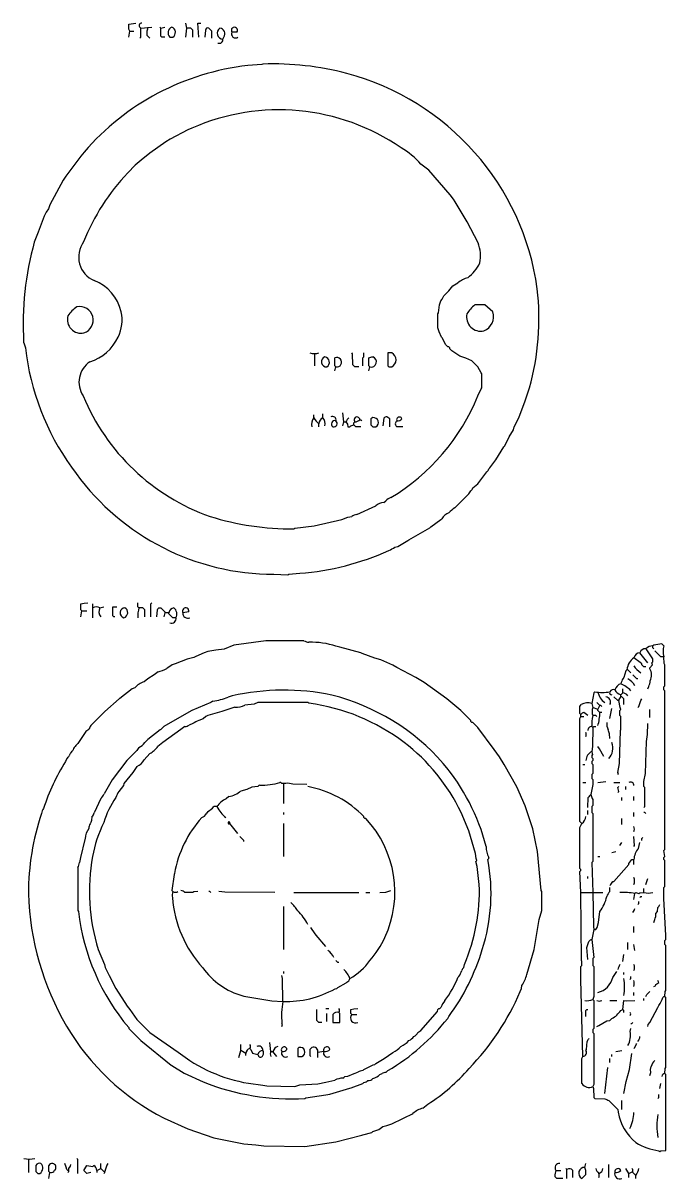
# Model space of a CAD drawing. Extents: x 107 to 1483, y 145 to 1950.
# Drawn here: x 139 to 782, y 145 to 1302 of the extents above; entities that cross this region are included whole.
import ezdxf

# ---------------------------------------------------------------- set-up
doc = ezdxf.new("R2010")
doc.units = 0
doc.layers.get('0').update_dxf_attribs({"linetype": 'CONTINUOUS'})

msp = doc.modelspace()

# ---------------------------------------------------------------- linework, layer by layer
at = {"color": 7, "linetype": 'CONTINUOUS'}
for points in [[(245, 1288), (246, 1294), (245, 1296), (245, 1301), (252, 1302)], [(256, 1287), (257, 1288), (257, 1297)], [(257, 1297), (268, 1298)], [(281, 1288), (278, 1288), (277, 1289), (277, 1297), (276, 1298)], [(277, 1297), (281, 1298)], [(302, 1288), (303, 1297), (302, 1302)], [(309, 1288), (309, 1295), (307, 1297), (303, 1297)], [(315, 1288), (314, 1302), (317, 1302)], [(328, 1287), (328, 1294), (325, 1297)], [(246, 1294), (250, 1294)], [(266, 1287), (263, 1290)], [(286, 1288), (289, 1288)], [(321.430769, 1294.946154), (321, 1288)], [(339, 1286), (339.8, 1288.1)], [(353, 1293), (348, 1293)], [(379, 1261), (377.969027, 1260.464602), (364.030973, 1259.535398)], [(308, 1197), (303.9, 1195.2), (286.1, 1185.8), (281.9, 1183.2), (266, 1172), (257.1, 1164.8), (251.2, 1159.9), (243.8, 1152.1)], [(200.2, 1172.9), (197, 1169), (182, 1149), (179.2, 1144.9), (165.8, 1120.1), (164.647059, 1116.088235), (162.3, 1112.9), (160.3, 1108.9), (154.3, 1092.9), (150.384615, 1082.923077)], [(594.2, 1082.1), (583.441176, 1103.264706), (571.230769, 1123.153846), (569.756098, 1125.804878), (566.243902, 1130.195122), (545, 1155), (537, 1161)], [(594, 929), (597.2, 935.9), (598, 937), (598, 951), (597.2, 952.1), (594, 958), (588, 964), (581.9, 966.8), (575.9, 968.8), (568, 974), (566, 976), (566, 977), (565, 978), (564, 978), (562, 980), (558.230769, 987.153846), (557.769231, 987.846154), (555.352941, 993.088235), (554, 997), (554, 1011), (554.560976, 1012.04878), (555.439024, 1019.95122), (557, 1024), (558.2, 1025.9), (560, 1029), (565, 1034), (569, 1039), (574, 1042)], [(609, 1013), (601, 1020), (591, 1020)], [(139.7, 982.9), (140.3, 981.1), (141.560976, 976.95122), (142.439024, 969.04878)], [(475, 958), (471, 958), (469, 960), (468.544828, 970.962069), (468, 972)], [(479, 959), (479, 967), (480, 968), (480, 972)], [(508, 972), (504, 972), (504, 959), (505, 958), (508, 958)], [(431, 959), (431, 971)], [(451, 954), (452, 958), (451, 959), (451, 967)], [(485, 954), (486, 958), (485, 959), (485, 967), (488, 968), (489, 968)], [(605, 856), (606, 857), (612, 865), (620, 878), (621, 879), (625.2, 887.9), (629.647059, 895.088235), (630.352941, 897.911765), (635, 907), (641.2, 923.9), (645.615385, 937.076923)], [(430, 907), (430, 910)], [(439, 907), (439, 911)], [(459, 899), (460, 903), (459, 912)], [(460, 903), (462, 903)], [(462, 903), (463.482759, 900.793103), (464, 898), (466, 898), (467, 899), (470, 900)], [(477, 898), (472, 898), (470, 900), (470, 902), (471, 903)], [(476, 905), (477, 905), (478, 904)], [(488.9, 907.2), (487, 906), (487, 900), (489, 898), (492, 898)], [(499.941176, 906.764706), (499, 899)], [(506, 898), (506, 906), (504.1, 907.2), (503, 908)], [(435, 898), (435, 901)], [(519, 898), (513, 898)], [(589, 837), (594, 841), (600, 849), (603, 853)], [(571, 817), (574, 820), (584.8, 831.1), (587, 834)], [(499.911765, 822.352941), (502, 824)], [(472.911765, 810.352941), (492, 819)], [(410, 796), (411.053846, 796.569231), (430.1, 798.8), (457.9, 805.2), (464.076923, 807.615385), (467.923077, 808.384615)], [(511.088235, 777.647059), (513.911765, 778.352941), (523.9, 784.2), (525.1, 784.8), (546, 797), (547, 798), (556.9, 805.2), (558, 806)], [(390.030973, 750.464602), (404, 750)], [(404, 750), (405.037931, 750.544828), (415.962069, 751.455172)], [(197, 708), (198, 714), (197, 715), (197, 721), (200.076923, 721.615385), (204, 722)], [(209, 707), (209, 717), (209, 721)], [(216, 717), (220, 718)], [(231, 708), (230, 708), (229, 709), (229, 718), (233, 718)], [(255, 717), (254, 718), (254, 722)], [(267, 708), (267, 721), (268, 722)], [(198, 714), (203, 714)], [(261, 708), (261, 715), (259, 717), (255, 717)], [(273, 708), (273.430769, 714.946154), (274, 716), (275, 717), (277, 717), (281, 713), (281, 712), (280, 708)], [(292, 707), (289, 707), (285, 711), (285, 712), (281, 712)], [(305, 713), (299, 712)], [(420, 684), (382, 684), (350.04878, 679.560976), (340.1, 675.7), (332.053846, 674.569231), (323.9, 673.2), (320.1, 671.7), (311.9, 668.2), (309.9, 667.2), (305.911765, 666.352941), (303.088235, 665.647059), (291.1, 660.8), (288.1, 659.7), (284, 657), (282.9, 656.2)], [(642.8, 350.1), (650.3, 374.9), (655.384615, 404.923077), (658, 414), (658, 433), (657.42, 434.06), (653.560976, 472.95122), (648.8, 495.9), (641.4, 518.8), (632.8, 537.9), (620.441176, 560.264706), (615.756098, 567.804878), (610.230769, 575.153846), (594, 597), (589, 602), (588, 602), (587, 603), (587, 604), (577, 614), (562.82, 625.76), (540.153846, 642.230769), (532.1, 647.2), (513.1, 657.2), (508.8, 659.6), (496.9, 664.8), (491.076923, 666.384615), (478.1, 671.2), (476.9, 671.7), (455.923077, 677.615385), (452.076923, 678.384615)], [(764, 662), (756, 672)], [(766, 656), (766, 657), (768.5, 660), (768, 662), (769, 663), (769, 666), (762.8, 674.9), (762, 676)], [(780, 679), (778, 681), (770.067568, 679.594595), (769, 679)], [(770, 676), (769, 677), (769, 679)], [(780, 668), (777, 668), (771, 674)], [(762, 658), (760, 658), (758, 660), (758, 661), (756.195122, 662.243902), (750, 667)], [(776, 173), (777.067568, 173.594595), (782, 174), (782, 250), (781, 251), (781.405405, 255.932432), (782, 257), (782, 327), (781, 328), (781.405405, 332.932432), (782, 334), (782, 379), (781, 380), (781, 384), (782, 385), (782, 389), (780, 426), (780, 437), (781, 438), (781, 464), (780, 465), (780, 467), (781, 468), (780, 474), (781, 475), (781, 617), (781, 634), (780, 635), (780, 638), (781, 639), (781, 660), (780.430769, 661.053846), (780, 668)], [(274.1, 652.7), (270.1, 649.8), (264, 646), (260.1, 642.8)], [(743, 655), (742, 654), (739.8, 647.1), (739, 646)], [(747, 652), (744, 655), (743, 655)], [(754, 646), (753, 646), (749, 650)], [(251, 637), (248.1, 635.7), (235.9, 626.2), (235.1, 625.8), (221, 613), (207, 599)], [(764, 636), (764.8, 638.1)], [(348.1, 628.7), (344.088235, 627.647059)], [(711, 633), (710, 632), (708, 621), (709, 617)], [(735, 624), (734, 624), (730, 628)], [(737, 628), (737, 630), (739, 632), (739, 636)], [(740, 620), (740, 626), (738, 628), (737, 628)], [(754, 617), (755, 618), (757, 624), (758, 626)], [(329.06, 623.58), (326.9, 622.2), (307.9, 614.2), (307.1, 613.8), (280, 598), (277, 595), (276.1, 594.8), (264, 585), (261, 582)], [(351.04878, 617.560976), (337.9, 613.2), (323.9, 609.2), (322, 608), (319.1, 605.8), (314.9, 604.3)], [(425.06, 621.42), (424, 622), (374, 622), (370.088235, 620.647059), (361.04878, 619.560976)], [(698, 241), (698, 266), (699, 268), (697, 345), (697, 358), (698, 359), (698, 363), (697.49265, 364.00714), (697, 432), (696, 453), (697, 454), (697, 455), (696, 456), (696, 497), (697.3, 499.9), (698, 501), (696, 503), (696, 606), (697, 608), (697, 610), (696, 611), (696, 618), (697.344828, 620.137931)], [(718, 612), (716, 612), (714, 614), (714, 615), (709, 617)], [(718, 618), (717, 619), (716, 619), (713, 622)], [(714, 615), (716, 619)], [(726, 606), (728, 616)], [(734, 550), (734.5, 551), (734, 552), (735.515125, 561.014261), (736.484875, 593.985739), (737, 595), (737, 608), (736, 609), (736, 614), (737, 615), (736.405405, 617.067568), (735, 624)], [(766, 607), (766, 615)], [(697, 608), (700, 608)], [(704, 609), (700, 612)], [(713, 608), (712, 609), (709, 609)], [(205, 595), (202, 593), (193.8, 581.1), (192, 579)], [(301, 598), (297, 595), (279, 582), (274, 578)], [(309, 601), (305.088235, 599.647059)], [(708, 598), (709, 597), (708.526185, 578.023691), (708, 573), (708.3, 571.1), (708.5, 570), (708, 569), (708, 567), (709, 566), (709, 564), (708, 563), (708, 561), (709, 560), (709, 551), (708, 550), (708, 546), (709, 545), (709, 540), (707, 530), (708.352941, 526.088235), (709, 525), (709, 519), (708, 518), (708, 512), (709, 511), (709, 463), (708, 462), (709, 432), (709.485318, 398.013866), (710, 395), (708, 385), (710, 367), (709, 366), (709, 359), (710, 358), (710, 328), (709, 325), (710, 324), (710, 296), (709, 295), (709, 292), (710, 291), (710, 240), (709, 238), (709.554455, 235.955446), (710, 227), (711, 226), (720.959016, 225.54918), (722.9, 224.8), (724.1, 224.2), (725, 224), (734, 215), (734.352941, 212.088235)], [(709, 597), (710, 598), (712, 598)], [(726, 586), (725.594595, 590.932432), (724.7, 593.9), (724.2, 595.1)], [(760, 517), (761, 518), (761, 537), (760, 538), (760, 543), (761.515596, 551.014679), (762.484404, 582.985321), (763.544828, 590.037931), (764, 601)], [(255, 577), (252.8, 574.1), (245, 566), (243, 564), (228.3, 544.9), (220.2, 530.9)], [(266, 571), (260.2, 564.9)], [(720, 568), (715.769231, 575.846154), (714, 578)], [(183, 566), (181.7, 563.1)], [(253, 558), (249, 552), (240, 541), (239.7, 539.1), (235, 533)], [(699, 560), (701, 560)], [(376.035294, 539.541176), (375, 539), (374, 538), (368.06, 537.58), (363, 535), (357.067568, 533.594595)], [(423, 540), (409.030973, 540.464602), (404.076923, 541.384615), (402, 541), (398, 541), (397, 542), (396, 542)], [(400, 521), (400, 541)], [(699, 542), (702, 542)], [(714, 542), (722, 543)], [(730, 542), (736, 542)], [(734, 532), (735, 533), (734, 537), (735, 538)], [(742, 535), (742, 538)], [(217, 526), (210.3, 511.9)], [(345, 528), (342.1, 525.8)], [(704, 517), (704.45082, 526.959016)], [(738, 524), (738, 527)], [(750, 524), (750, 528)], [(324, 513), (322.2, 510.9)], [(333, 518), (330, 518)], [(400, 510), (400, 512)], [(595.439024, 440.04878), (593.352941, 458.088235), (592, 463), (593, 464), (592.405405, 466.067568), (591.594595, 470.932432), (584.8, 493.9), (577.2, 512.1)], [(704, 510), (704, 514)], [(750, 508), (750, 512)], [(762, 511), (761, 512), (760, 512)], [(208, 508), (207.615385, 504.076923), (206.8, 502.1), (206.2, 500.9)], [(346, 501), (346, 502), (345, 503)], [(354, 491), (346, 501)], [(400, 468), (400, 501)], [(482, 506), (481, 506), (480, 507), (480, 508)], [(738, 500), (738, 506)], [(201.2, 485.9), (200.8, 485.1), (196.405405, 466.932432), (195.594595, 462.067568)], [(360, 483), (360, 484), (356, 488)], [(750, 478), (750.5, 479), (750, 488)], [(758, 484), (758, 486), (759, 487)], [(736, 479), (738, 482)], [(754.647059, 476.088235), (756, 482)], [(604, 465), (605, 466), (605, 467)], [(714, 468), (716, 468)], [(726, 439), (727, 440), (729, 443), (729.9, 443.2), (745, 460), (745, 461), (748, 465), (750, 465)], [(728, 472), (732, 473)], [(750, 460), (750, 465)], [(194, 457), (194, 414), (194.615385, 412.923077)], [(290.58, 451.06), (290.384615, 449.923077), (288, 434), (289, 433)], [(704, 446), (704, 448)], [(762, 440), (764, 446)], [(314, 433), (310.076923, 432.615385), (309, 432), (301, 432)], [(327, 432), (326, 433), (325, 433)], [(391, 432), (341.009608, 432.490008), (335, 433)], [(410, 432), (475, 432)], [(482, 432), (486, 432)], [(496, 432), (501.94, 432.42), (507, 434)], [(697, 432), (709, 432), (719, 432)], [(726, 433), (726, 437)], [(750, 425), (751, 431)], [(751, 431), (752, 432), (755, 431), (756.076923, 431.615385), (760, 432)], [(756, 427), (757, 428), (758, 428)], [(760, 432), (760, 436)], [(400, 375), (400, 418)], [(754, 420), (755, 421), (755, 423)], [(772, 411), (773.615385, 413.076923), (774, 417), (775, 418), (776, 420)], [(710, 395), (712, 395), (713.2, 396.9), (714.58, 402.06), (716, 413)], [(770, 402), (770.8, 405.1)], [(442, 378), (432.247059, 389.211765), (428.230769, 395.153846), (427, 397)], [(750, 392), (750, 398)], [(704, 365), (703, 377), (704.352941, 380.911765), (705, 383)], [(744, 375), (744, 382)], [(214.384615, 375.076923), (220.647059, 359.911765), (221.352941, 357.088235), (225.2, 349.1), (231.8, 335.9), (243.24, 318.18), (245.76, 314.82), (253, 305), (266, 292), (294.153846, 272.230769), (305.846154, 263.769231)], [(751, 374), (750, 380)], [(455, 362), (454, 362), (452, 364)], [(580, 357), (580.7, 360.1)], [(739, 363), (740, 370)], [(399, 323), (398.521664, 345.980069), (398, 349)], [(400, 351), (400, 353)], [(574, 347), (575, 348)], [(729, 347), (733, 353)], [(740, 350), (740, 352)], [(746, 345), (747, 346), (747, 348)], [(451.1, 335.7), (453, 336), (454, 337), (462.1, 341.8), (462.9, 342.2)], [(636.3, 332.9), (637.647059, 336.088235), (638, 339)], [(770, 338), (771.5, 338.5), (772, 340), (775, 342), (774, 344)], [(358.911765, 328.647059), (360.067568, 328.405405), (387.95122, 323.560976), (399, 323)], [(726, 324), (733, 324)], [(740, 312), (740, 314), (739, 315), (740, 324), (743, 323.5), (751, 324)], [(750, 329), (750, 332)], [(760, 324), (760, 326)], [(762, 328), (763, 330), (765, 332), (766, 333)], [(779, 327), (780, 328), (781, 328)], [(438, 302), (435, 302), (433, 304), (433, 315)], [(442, 316), (445, 316)], [(468, 310), (467, 311), (467, 315), (470.076923, 315.615385), (474, 316)], [(534, 292), (537, 294), (553.7, 313.1), (554, 315), (555, 316), (556, 316), (557, 317)], [(702, 308), (702, 314), (703, 315), (704, 315)], [(737, 314), (739, 315)], [(764, 298), (764.3, 299.9), (766, 302), (773.8, 317.1), (775, 319)], [(398, 298), (398.2, 298.9), (398.5, 300), (398, 301)], [(443, 303), (443, 311)], [(449, 310), (449, 302), (456, 302), (456, 311), (455, 312)], [(468, 310), (473, 310)], [(563.8, 306.1), (565, 308)], [(713, 298), (715, 299), (723.088235, 303.647059), (726, 304), (728.1, 305.8)], [(747, 301), (748, 301), (749, 302)], [(244.754098, 296.795082), (245, 296), (257, 284), (287.204918, 259.245902), (287.9, 258.8), (300.1, 251.3), (319.206897, 242.517241)], [(746.45082, 292.959016), (747, 296)], [(355, 267), (357, 274), (357, 280)], [(387, 273), (386, 282)], [(702, 274), (702.560976, 275.04878), (703.439024, 282.95122)], [(750, 276), (751, 277), (752.3, 279.9), (753, 281)], [(362, 271), (357, 274)], [(362, 269), (362, 271)], [(366, 276), (366.8, 274.9), (368.6, 271.2), (374, 270)], [(387, 273), (389, 273)], [(393, 268), (389, 273)], [(415, 277), (414, 276), (414, 268), (418, 268)], [(428, 277), (427, 276), (426, 275), (426, 269), (427, 268)], [(440, 273), (434, 272)], [(434, 267), (434, 272)], [(479, 254), (480, 255), (489.1, 259.7), (491, 260), (492, 261), (500.1, 265.8), (509.1, 271.8)], [(728, 268), (728, 270)], [(732, 273), (738, 274)], [(740, 231), (742.384615, 242.923077), (745.58, 255.06), (748, 271)], [(721, 231), (724, 257)], [(726, 262), (726, 266)], [(766, 249), (767, 252), (766.5, 255), (767.3, 257.9)], [(411, 238), (416.024862, 239.527624), (433.975138, 240.472376), (441.9, 242.3), (450.923077, 244.384615)], [(458.932432, 246.405405), (460, 247), (461, 248), (463.911765, 248.352941), (470.1, 250.8), (473.9, 252.3)], [(496, 250), (498.1, 250.8)], [(502, 252), (504.1, 253.8)], [(379.076923, 239.384615), (382.923077, 238.615385), (411, 238)], [(421, 226), (422.076923, 226.615385), (442.076923, 229.615385), (445.923077, 230.384615), (465.911765, 236.352941), (467.1, 236.7), (479, 241), (480, 242)], [(776, 236), (777, 241)], [(538.9, 216.2), (543.9, 220.2)], [(738, 215), (738, 224)], [(774, 226), (775, 227), (775, 230)], [(421, 178), (451.94, 182.42), (477.9, 189.2), (479.088235, 189.647059), (488, 192), (489, 193), (495, 195), (499, 198), (503.1, 198.8), (508.1, 200.7), (519.1, 205.8), (521, 207), (527.9, 210.2), (529, 211)], [(280.1, 206.3), (303.9, 195.7), (330.06, 186.42), (344.94, 183.58), (360.035294, 180.458824), (371.964706, 179.541176), (380.011615, 178.487819), (421, 178)], [(774.946154, 173.569231), (776, 173)], [(145, 152), (145, 165)], [(194, 151), (194, 165), (193, 166)], [(152, 159), (152, 153), (154, 151), (156, 151)], [(165, 146), (166, 152), (165, 153), (165, 159)], [(185, 154), (184, 154), (183, 155), (182.352941, 157.088235), (181, 161)], [(184, 152), (185, 153), (185, 154), (185, 156), (186.7, 158.1), (187, 160)], [(207, 152), (203, 151), (200, 154), (203, 159), (209, 158), (210, 159)], [(213, 154), (217, 156)], [(213, 154), (213, 152)], [(221, 153), (220, 153), (217, 156), (217, 161)], [(220, 151), (221, 152), (221, 153)], [(672, 154), (677, 154)], [(683, 155), (682, 156)], [(683, 146), (683, 155)], [(689, 147), (689, 154)], [(698, 146), (701, 149), (702, 150), (702, 154), (701, 157), (702, 161)], [(725, 147), (725, 160)], [(745, 147), (745, 151), (742, 156)], [(745, 151), (749, 153)], [(752, 149), (749, 152), (749, 153), (749, 155), (748, 156)], [(679, 146), (673, 146), (671, 148)], [(752, 146), (752, 149)]]:
    msp.add_lwpolyline(points, dxfattribs=at)
for centre, radius, start, end in [((257.888889, 1299.422222), 2.580171, 87.531882, -110.151747), ((281.309524, 1291.77381), 18.395246, -199.783526, -174.466507), ((290.147163, 1292.370567), 6.025016, -249.122282, -133.497583), ((285.755892, 1292.725589), 5.731966, -55.530478, 66.951664), ((324.103116, 1294.430353), 2.72167, 70.759472, -190.924555), ((339.289683, 1291.988095), 5.995098, -236.720158, -92.769605), ((335.344336, 1291.458818), 5.579838, -37.010119, 83.251816), ((350.5, 1294.799603), 3.080353, -35.747897, -144.252103), ((335.312067, 1285.484916), 3.723729, -110.631301, 7.950917), ((351.534089, 1291.140907), 3.993246, -207.746437, -51.864706), ((389.538864, 975.844298), 285.350385, 75.095714, -267.88341), ((392.26166, 1007.926918), 253.187281, -263.598139, -220.661225), ((396.126322, 1000.648491), 259.686355, 7.841189, 75.092641), ((394.843973, 999.25998), 215.969885, 55.496994, -246.289755), ((471.870849, 1101.728154), 88.06224, 42.304272, 59.035103), ((400.132075, 1003.590587), 215.626444, -223.530032, -201.637736), ((447.575733, 1000.594463), 308.383788, -195.483927, -176.710673), ((220.488997, 1067.878494), 25.765804, -216.211233, -113.778926), ((560.607864, 1068.961152), 36.070222, -11.127264, 21.361894), ((556.742802, 1081.749128), 43.944916, -51.83103, -26.705608), ((195.167508, 1003.960399), 43.01468, 12.26751, 69.686982), ((590.977443, 1021.7016), 26.4624, -254.487251, -230.091121), ((398.165199, 1006.300944), 256.9505, -15.628927, 6.654509), ((205.940476, 996.059524), 25.472346, -239.467928, -210.532072), ((195.805785, 1004.813096), 13.482094, -71.874757, -257.988267), ((608.062981, 996.77735), 28.8173, -233.693192, -209.573887), ((197.0416, 1005.245036), 13.571407, -196.062277, -77.409133), ((199.766455, 1004.640964), 38.37741, -25.8629, 12.733531), ((596.975806, 1007.975806), 14.299262, -192.20986, -77.79014), ((594.025899, 1008.461416), 15.646803, -67.554176, 16.861825), ((191.353787, 1008.178226), 47.492986, -72.037957, -25.275617), ((430.5, 986.3125), 15.003255, -107.453694, -72.546306), ((504.125, 965), 8.000977, -61.032339, 61.032339), ((398.317167, 1007.654362), 258.774062, -171.420217, -142.787227), ((219.334836, 942.69316), 24.293736, -236.708407, -145.976456), ((442.607738, 963.121548), 5.136547, -251.759895, -85.62024), ((439.973856, 962.594771), 5.50177, -56.630861, 79.250726), ((452.951904, 962.661323), 4.757526, -101.541864, -245.777753), ((487.300865, 963.059741), 5.224292, -104.418528, 71.02004), ((398.098021, 1011.069539), 215.12654, -157.602539, -109.556256), ((398.053033, 1008.490725), 211.456826, -59.019391, -22.081149), ((438.480317, 900.393263), 10.750105, -217.920987, -167.136628), ((448.590783, 917.408986), 21.306436, -150.75552, -129.633337), ((441.757697, 900.828202), 6.75988, -245.923843, -181.456292), ((431.223786, 900.805947), 9.94162, -10.466183, 38.53867), ((448.633333, 904.916667), 3.489229, -15.231115, -242.088501), ((450.82619, 900.836905), 3.37387, 69.640351, -122.770453), ((449.777778, 901.361111), 3.449928, -103.029195, 49.899092), ((470.008772, 900.118421), 8.5114, -233.95092, -199.788876), ((473.088659, 905.028353), 2.911479, -0.557981, -135.8392), ((470.562363, 911.344093), 8.355562, -86.997659, -49.399522), ((489.590053, 902.310235), 4.938216, -60.789483, -261.967358), ((503.242424, 902.994949), 5.010918, -267.226993, -228.790747), ((515, 901), 3.605551, -236.309932, -123.690068), ((515.436355, 905.159112), 2.69803, 18.159749, -154.55693), ((513.850242, 909.124396), 5.194453, -99.420711, -36.97647), ((600.0625, 857.125), 5.064043, -54.544526, -12.835609), ((390.513807, 996.043235), 245.579108, -143.843652, -90.11265), ((584.0625, 838.125), 5.064043, -54.544526, -12.835609), ((500.372548, 810.254688), 12.107025, -267.818841, -226.247492), ((511.341503, 815.047386), 12.938817, -249.923795, -223.782213), ((475.029552, 797.679412), 12.849256, -260.513345, -236.422453), ((571.624283, 797.188337), 16.225489, -245.904172, -212.893238), ((584.141304, 795.130435), 25.514148, -238.998568, -221.39029), ((407.599622, 1070.871362), 274.881842, -107.249453, -89.499664), ((494.760758, 800.440127), 28.037661, -68.799705, -54.384642), ((395.591191, 1015.307659), 264.637691, -85.585205, -65.603374), ((212.5, 709), 8.732125, 66.370622, -246.370622), ((222.632243, 713.18136), 7.653016, -209.932003, -137.387614), ((241.250946, 711.924905), 5.081295, -267.16923, -104.251957), ((238.314716, 712.218528), 5.483906, -72.102533, 60.681346), ((282.630967, 709.186903), 28.714366, -195.789097, -175.63209), ((291.160256, 710.839744), 6.268569, -259.333555, -190.666445), ((287.699115, 706.061062), 4.402183, -112.704027, 12.315169), ((284.803258, 710.760652), 8.120074, -27.589282, 50.209147), ((301.816855, 713.598873), 3.238991, -10.655002, -150.420354), ((303.857143, 711.4), 4.894061, -187.042039, -64.033316), ((426.219636, 695.387702), 12.975501, -118.6421, -95.264074), ((427.31994, 605.999703), 76.501528, 71.11836, -268.284082), ((756.763528, 664.983766), 7.057656, -263.789337, -196.599521), ((761.689655, 669.965517), 6.042458, 87.055954, -199.675819), ((770.119092, 666.722118), 12.328778, -264.792051, -228.810768), ((800.190476, 673.5), 20.926188, -195.237966, -164.762034), ((760.397337, 652.89322), 17.524436, -233.6081, -186.904775), ((264.822934, 688.838051), 37.30982, -75.602393, -61.019477), ((766.194444, 668.194444), 18.622509, -150.414126, -119.585874), ((753.922581, 649.570783), 13.682064, -24.379698, 28.027877), ((266.066312, 623.400269), 20.296464, -252.904922, -222.071249), ((740.369048, 631.630952), 9.956382, -250.22175, -199.77825), ((753.885417, 637.145833), 17.319697, -210.745094, -192.857725), ((720.802912, 607.218445), 37.463837, 45.632068, 64.383892), ((733.740741, 628.740741), 20.078208, 30.728122, 59.271878), ((752.433118, 644.592507), 13.967548, -27.699087, -2.747097), ((321.471145, 681.420694), 58.336409, -82.525334, -67.188469), ((399.987006, 401.658577), 232.894975, 78.11501, -257.12696), ((394.296774, 417.422016), 218.818961, 41.07802, 75.806337), ((718.5, 668.766667), 36.544554, -101.842901, -78.157099), ((730.041518, 635.480966), 16.232237, -171.208344, -123.849271), ((721.10873, 622.554365), 5.518089, -27.574889, 80.704991), ((727.583333, 631.888889), 1.934299, -215.059427, -77.560438), ((730.149758, 629.875604), 5.194453, 80.579289, -216.97647), ((738.908019, 638.389623), 8.603854, -156.798522, -102.81262), ((739.641026, 624.179487), 4.644495, -235.344857, -177.785245), ((736.801543, 622.669238), 9.586258, 41.330367, 76.74212), ((353.280262, 632.403568), 15.009399, -98.549991, -58.830144), ((398.059469, 420.933746), 202.296235, 52.875965, 82.329828), ((703.566027, 609.523908), 12.302877, 68.875156, -239.624144), ((717.958333, 613), 9.810797, -204.061317, -155.938683), ((324.155158, 580.828658), 25.230177, -248.479822, -233.081685), ((700.166667, 608.5), 3.503966, -267.273689, -205.346176), ((742.980769, 600.365385), 35.060651, -194.257285, -176.131573), ((665.340774, 613.139881), 50.672049, -16.203332, -1.288992), ((733.938384, 600.34798), 11.062432, -188.588453, -151.679933), ((214.166667, 592.916667), 9.400428, -220.325836, -192.804266), ((299.86814, 606.706759), 8.78002, -82.593211, -53.519977), ((696.75, 590), 5.618051, -20.854458, 20.854458), ((707.5625, 594.4375), 3.589264, 82.998732, -172.998732), ((199.553419, 570.83547), 11.122665, -227.226528, -201.433906), ((243.833333, 596.5), 22.470969, -60.202409, -40.186449), ((402.945781, 428.623962), 193.216929, 25.596632, 52.654937), ((713.14064, 576.50488), 15.842883, -41.53414, 20.29483), ((178.092857, 572.007143), 7.756663, -50.755141, -23.614272), ((197.466667, 563.85), 13.265505, -217.906552, -202.37622), ((182.092857, 578.007143), 7.756663, -50.755141, -23.614272), ((243.150901, 605.184685), 41.117806, -56.241168, -41.386982), ((712.0625, 563.791667), 10.064656, -246.194056, -181.186079), ((345.230524, 457.904861), 194.443435, -212.752174, -197.415014), ((245.507534, 573.024747), 16.789285, -63.495713, -28.942037), ((398.207812, 425.071084), 210.868886, 14.564998, 40.209567), ((248.566667, 522.466667), 17.175726, -217.826221, -195.303881), ((338.719994, 557.3582), 30.022365, -77.92584, -52.328733), ((378.096911, 605.08393), 65.575169, -91.801618, -74.156168), ((404.639818, 434.594328), 105.202423, 44.247282, 79.395537), ((746.766667, 539.277778), 3.245243, -4.910261, -237.017252), ((204.988889, 537.338889), 16.517784, -43.35097, -22.943022), ((292.100639, 482.771693), 74.620573, -216.349504, -194.932508), ((352.977273, 503.901515), 24.451149, -243.58579, -215.211621), ((712.702778, 522.630556), 9.318282, -232.265829, -207.678692), ((389.104666, 432.094857), 244.566101, -198.844085, -179.735233), ((167.022618, 510.174127), 9.420016, -218.981724, -185.568684), ((203.977083, 513.000694), 6.418006, -51.18431, -9.875102), ((315.879924, 513.494697), 6.83197, -71.92167, -22.320523), ((310.858696, 534.869565), 25.514148, -58.998568, -41.39029), ((361.333333, 532), 31.603446, -153.70521, -127.715976), ((214.2975, 496.32), 9.303005, -209.49279, -178.02878), ((318.271205, 450.148212), 111.111825, -207.817908, -189.285691), ((400.624365, 431.809973), 111.715379, -222.302898, -189.922337), ((345.277778, 501.888889), 1.145307, -255.963757, -50.906141), ((403.225538, 432.405758), 107.803193, -24.909817, 43.052812), ((691.833333, 509.166667), 10.233388, -52.943472, -6.546291), ((744.6875, 495.5), 5.871342, -25.201124, 25.201124), ((218.568793, 485.130058), 17.38585, -218.698171, -182.538206), ((624.143732, 477.534962), 21.851039, -181.481756, -151.17563), ((767.331205, 464.254429), 17.347234, -223.013646, -182.463289), ((399.896076, 433.264025), 194.42284, -190.314876, -162.585564), ((422.495679, 431.101465), 184.642707, -17.713323, 10.578931), ((178.85048, 464.551716), 16.927385, -26.495285, -8.438817), ((401.986039, 434.379965), 193.536025, -22.569532, 1.678477), ((742.041667, 443.5), 8.693967, -23.739441, 23.739441), ((421.265761, 438.716172), 276.833128, -178.39548, -149.537583), ((297.025953, 429.416417), 8.789652, -204.060729, -163.584359), ((291.5, 437.708333), 5.330891, -117.967116, -62.032884), ((294.916667, 424.833333), 9.400428, 49.674164, 77.195734), ((688.656331, 434.394831), 34.719088, -38.041114, -10.445928), ((738.011111, 421.661111), 16.517784, -223.35097, -202.943022), ((739.56761, 372.514155), 59.592731, 78.939698, -266.567848), ((764.5, 449.767857), 18.32885, -104.212246, -75.787754), ((405.190977, 435.507439), 116.911279, -175.793791, -137.675843), ((381.764251, 394.162775), 37.573317, 31.591927, 47.80622), ((411.696552, 437.760926), 218.497487, -173.472754, -139.822326), ((373.400025, 373.315018), 57.205295, 27.805884, 45.114683), ((741.833333, 418.083333), 9.400428, -40.325836, -12.804266), ((761.965052, 409.968973), 10.087775, -28.859321, 5.866195), ((411.398167, 429.044673), 98.975972, -41.084883, -25.137801), ((708.833333, 380.5), 4.57651, -259.508523, -213.111342), ((432.358333, 357.95), 19.827529, 27.157374, 54.045216), ((386.298861, 438.933672), 221.534926, -36.230097, -16.794585), ((436.025, 399.416667), 61.252273, -60.700845, -35.32473), ((750.885417, 351.145833), 17.319697, -210.745094, -192.857725), ((743.979167, 357), 6.726844, -26.485694, 26.485694), ((378.79544, 399.74691), 73.827836, -144.417374, -105.624099), ((441.436053, 336.124035), 26.474934, 21.902653, 45.477482), ((494.248084, 376.903257), 85.17378, -38.398071, -20.553707), ((560.63769, 358.285159), 17.665233, -35.607264, -13.704533), ((584.907143, 350.992857), 7.756663, -230.755141, -203.614272), ((615.816648, 355.180639), 27.457497, -36.107183, -10.663259), ((708.632466, 352.367534), 21.062927, -75.236295, -14.763705), ((402.226536, 422.980118), 100.032168, -91.848395, -60.752874), ((460.23687, 347.537027), 5.964572, -63.481202, -14.933205), ((689.425926, 337.5), 51.283399, -9.540553, 9.540553), ((738.527778, 341), 11.857988, -14.654753, 14.654753), ((584.845644, 305.731061), 30.039455, -217.456924, -202.032839), ((402.083964, 432.87837), 254.66218, -44.023511, -23.115886), ((703.565891, 335.972868), 12.244728, -102.096024, -63.653944), ((715.5, 329.3125), 5.871342, -115.201124, -64.798876), ((754.22381, 334.388095), 25.854276, -36.525872, -16.604231), ((470, 308.75), 72.415899, -191.348724, -173.8564), ((451.875, 314), 3.710206, -32.619243, 32.619243), ((712.630863, 331.519551), 30.013155, -58.97501, -35.713255), ((453.555556, 306.333333), 5.847865, 75.699723, -218.829825), ((471.651515, 306.488636), 5.06589, -223.879073, -62.381132), ((392.869054, 440.992686), 217.74624, -59.280981, -38.279259), ((745.5, 310.5), 1.581139, -71.565051, 71.565051), ((389.428657, 419.633984), 239.7168, -149.611095, -117.134074), ((526.472222, 295.527778), 8.313402, -64.890582, -25.109418), ((724.864946, 289.554246), 21.852744, -28.879637, 8.963496), ((362.875, 278), 3.710206, -32.619243, 32.619243), ((374.801998, 274.202997), 4.202907, -2.768413, -244.611722), ((396.27381, 270.72619), 7.620926, -252.640636, -197.359364), ((493.544842, 299.753346), 31.989881, -60.905439, -42.844198), ((506.94551, 300.59765), 24.733511, -66.014034, -42.776898), ((516.95, 298.266667), 16.604425, -60.604653, -38.192758), ((709.994572, 281.518779), 6.710222, -221.899033, -192.32586), ((747.655907, 288.437637), 8.355562, -40.600478, -3.002341), ((367.138824, 270.988941), 5.138836, -257.196313, -180.123304), ((376.592593, 269.962963), 2.592857, -180.818455, -21.801409), ((378.921707, 268.972866), 5.027744, 89.107748, -191.788131), ((374.444444, 271.5), 5.196449, -28.757121, 28.757121), ((391.555556, 270.5), 5.196449, -208.757121, -151.242879), ((400.210516, 274.72371), 2.803133, 5.656531, -142.053713), ((401.687275, 271.32473), 4.050003, -204.434112, -55.17703), ((399.055556, 277.611111), 4.730385, -102.893744, -33.503437), ((416.151619, 272.383873), 4.75761, -67.138162, -255.99194), ((429.666667, 272.9), 4.425808, -11.733084, -247.878058), ((443.687275, 271.32473), 4.050003, -204.434112, -55.17703), ((442.876404, 274.370787), 3.186339, 11.389165, -154.519267), ((441.472222, 278.583333), 5.774171, -104.771621, -38.358481), ((698.805556, 271.847222), 3.852133, -87.106646, 33.976544), ((391.201158, 397.949534), 159.027767, -122.461325, -94.372458), ((441.983801, 379.842269), 189.400543, -57.445693, -40.873592), ((777.706944, 255.759722), 10.624749, -230.857094, -191.621335), ((461.376967, 219.833702), 26.683912, -264.743717, -246.935475), ((482.114286, 236.157143), 18.112601, -260.09935, -243.030752), ((480.179487, 246.641026), 4.644495, -92.214755, -34.655143), ((484.850242, 249.124396), 5.194453, -99.420711, -36.97647), ((485.167073, 260.832623), 15.319858, -75.511042, -44.999195), ((502.65, 242.95), 9.073313, -265.891888, -239.902654), ((781.333333, 247.666667), 3.349959, -264.289407, -185.710593), ((407.067004, 462.059076), 236.469904, -111.811167, -86.622131), ((705.064504, 245.236514), 8.237431, -149.049293, -61.460944), ((545.977443, 190.7016), 26.4624, -254.487251, -230.091121), ((784.30461, 220.800088), 50.705676, -170.106801, -129.722703), ((717.063363, 211.734159), 32.93771, -28.534927, 0.46244), ((838.033333, 198.5), 65.057803, -190.181438, -169.818562), ((783.388258, 233.587121), 60.608715, -121.300965, -98.006683), ((145.5, 183.888889), 18.715297, -107.090224, -72.909776), ((155.722222, 156.944444), 4.252087, 72.512003, -208.909184), ((152.611111, 156.388889), 6.365901, -57.835609, 46.414423), ((168.244547, 157.008963), 3.806746, -49.832318, -211.535627), ((167.154736, 155.725114), 3.899986, -107.222751, -24.626253), ((204.905797, 152.543478), 8.224207, 10.200993, 51.72652), ((252.367244, 145.799784), 32.183025, -208.184049, -192.928041), ((691.333333, 147.694444), 20.335629, -198.063707, -180.860937), ((675.597365, 156.58722), 4.431111, 84.7866, -144.276363), ((685.429762, 151.078571), 4.613171, 39.292528, -238.217172), ((700.735281, 151.163105), 5.842895, 87.40326, -117.913497), ((721.330762, 158.198457), 9.586258, -166.74212, -131.330367), ((713.475667, 156.319467), 5.533563, -74.009946, -3.30967), ((709.166667, 149), 6.166667, -18.924644, 18.924644), ((735.746116, 150.453803), 4.991628, -198.044657, -63.157933), ((734.146991, 152.559028), 3.196258, 26.797017, -169.927119), ((732.472222, 157.583333), 5.774171, -104.771621, -38.358481), ((732.981884, 161.293478), 22.645493, -32.878985, -13.518196)]:
    msp.add_arc(centre, radius, start, end, dxfattribs=at)

doc.saveas('drawing.dxf')
